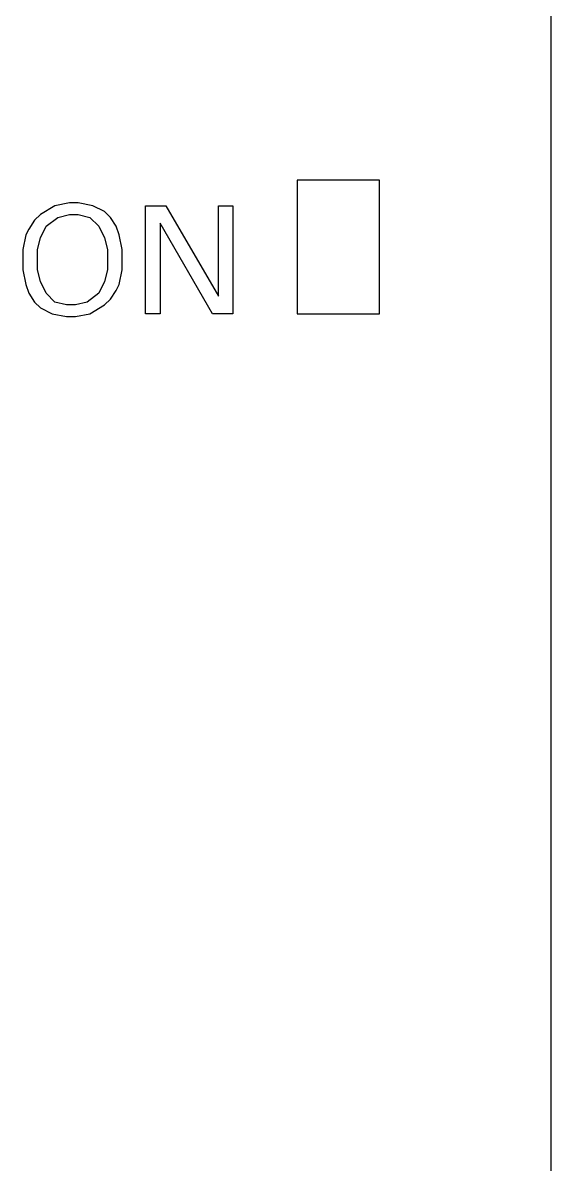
# Model space of a CAD drawing. Extents: x 10 to 622, y -523 to 292.
# Drawn here: x 262.41 to 264.094, y 110.933 to 114.572 of the extents above; entities that cross this region are included whole.
import ezdxf

# ---------------------------------------------------------------- set-up
doc = ezdxf.new("R2010")
doc.units = 0
doc.header["$LTSCALE"] = 5
doc.header["$MEASUREMENT"] = 0
doc.layers.get('0').update_dxf_attribs({"linetype": 'CONTINUOUS'})

msp = doc.modelspace()

# ---------------------------------------------------------------- linework, layer by layer
at = {"color": 7, "linetype": 'Continuous'}
for p, q in [((264.0936, 91.5843), (264.0936, 118.1094)), ((264.0936, 101.4856), (264.0936, 118.1094)), ((263.2836, 114.0699), (263.2836, 113.6447)), ((263.5469, 114.0699), (263.2836, 114.0699)), ((263.5469, 113.6447), (263.5469, 114.0699)), ((262.5585, 113.9982), (262.512, 113.9889)), ((262.5864, 113.9982), (262.5585, 113.9982)), ((262.633, 113.9889), (262.5864, 113.9982)), ((262.4655, 113.961), (262.4469, 113.9424)), ((262.512, 113.9889), (262.4655, 113.961)), ((262.5213, 113.9517), (262.5585, 113.961)), ((262.5585, 113.961), (262.5864, 113.961)), ((262.5864, 113.961), (262.6237, 113.9517)), ((262.6702, 113.9703), (262.633, 113.9889)), ((262.6888, 113.9517), (262.6702, 113.9703)), ((262.8004, 113.6447), (262.8004, 113.9889)), ((262.8004, 113.9889), (262.8655, 113.9889)), ((262.8655, 113.9889), (263.033, 113.7005)), ((263.033, 113.7005), (263.033, 113.9889)), ((263.033, 113.9889), (263.0795, 113.9889)), ((263.0795, 113.9889), (263.0795, 113.6447)), ((262.4469, 113.9424), (262.4283, 113.9144)), ((262.4841, 113.9238), (262.5213, 113.9517)), ((262.6237, 113.9517), (262.6516, 113.9238)), ((262.7074, 113.9238), (262.6888, 113.9517)), ((262.8469, 113.9331), (262.8469, 113.6447)), ((263.0144, 113.6447), (262.8469, 113.9331)), ((262.419, 113.8958), (262.4097, 113.8493)), ((262.4283, 113.9144), (262.419, 113.8958)), ((262.4655, 113.8865), (262.4841, 113.9238)), ((262.6516, 113.9238), (262.6702, 113.8865)), ((262.7167, 113.8958), (262.7074, 113.9238)), ((262.726, 113.8493), (262.7167, 113.8958)), ((262.4562, 113.8493), (262.4655, 113.8865)), ((262.6702, 113.8865), (262.6795, 113.8493)), ((262.4097, 113.8493), (262.4097, 113.7842)), ((262.4562, 113.7842), (262.4562, 113.8493)), ((262.6795, 113.8493), (262.6795, 113.7842)), ((262.726, 113.7842), (262.726, 113.8493)), ((262.4097, 113.7842), (262.419, 113.7377)), ((262.4655, 113.747), (262.4562, 113.7842)), ((262.6795, 113.7842), (262.6702, 113.747)), ((262.7167, 113.7377), (262.726, 113.7842)), ((262.4841, 113.7098), (262.4655, 113.747)), ((262.6702, 113.747), (262.6516, 113.7098)), ((262.419, 113.7377), (262.4283, 113.7098)), ((262.4283, 113.7098), (262.4469, 113.6819)), ((262.512, 113.6819), (262.4841, 113.7098)), ((262.6516, 113.7098), (262.6143, 113.6819)), ((262.6888, 113.6912), (262.7074, 113.7191)), ((262.7074, 113.7191), (262.7167, 113.7377)), ((262.4469, 113.6819), (262.4655, 113.6633)), ((262.5492, 113.6726), (262.512, 113.6819)), ((262.5771, 113.6726), (262.5492, 113.6726)), ((262.6143, 113.6819), (262.5771, 113.6726)), ((262.6237, 113.6447), (262.6702, 113.6726)), ((262.6702, 113.6726), (262.6888, 113.6912)), ((262.4655, 113.6633), (262.5027, 113.6447)), ((262.5027, 113.6447), (262.5492, 113.6354)), ((262.5492, 113.6354), (262.5771, 113.6354)), ((262.5771, 113.6354), (262.6237, 113.6447)), ((262.8469, 113.6447), (262.8004, 113.6447)), ((263.0795, 113.6447), (263.0144, 113.6447)), ((263.2836, 113.6447), (263.5469, 113.6447))]:
    msp.add_line(p, q, dxfattribs=at)

doc.saveas('drawing.dxf')
